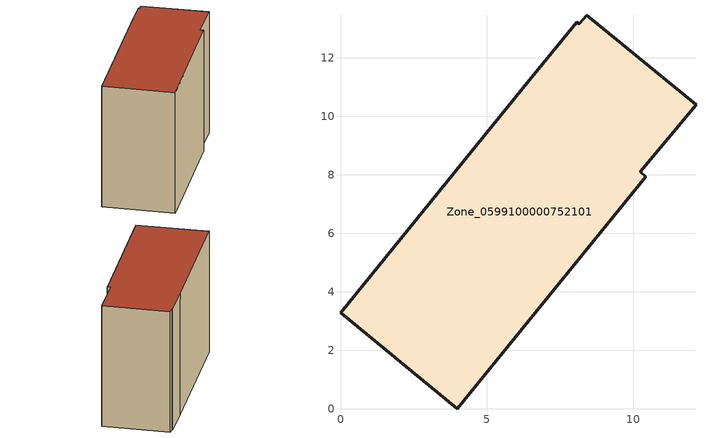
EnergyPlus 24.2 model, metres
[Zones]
Zone_0599100000752101
 floor ground (C_G): 8.08,13.21 8.16,13.15 8.41,13.45 12.15,10.38 10.24,8.09 10.43,7.93 4,0 0,3.27 6.45,11.23 z0
 wall outside (C_F): 8.08,13.21 6.45,11.23 0,3.27 4,0 10.43,7.93 10.24,8.09 12.15,10.38 8.41,13.45 8.16,13.15 8.08,13.21 z0:9.19
 roof outside (C_R): 8.16,13.15 8.08,13.21 6.45,11.23 0,3.27 4,0 10.43,7.93 10.24,8.09 12.15,10.38 8.41,13.45 z9.19
[BUILDING]
Pand.0599100000752101: North Axis=0; Terrain=City; Loads Convergence Tolerance Value=0.04; Temperature Convergence Tolerance Value=0.4; Solar Distribution=FullExterior; Maximum Number of Warmup Days=25; Minimum Number of Warmup Days=1
[Site:Location]
Rotterdam.The.Hague.AP_ZH_NLD Design_Conditions: Latitude=51.96; Longitude=4.45; Time Zone=1; Elevation=-4.5
[SITE:GROUNDTEMPERATURE:BUILDINGSURFACE]
18, 18, 18, 18, 18, 18, 18, 18, 18, 18, 18, 18
[MATERIAL] Thermal Absorptance=0.9; Solar Absorptance=0.7; Visible Absorptance=0.7
Name | Roughness | Thickness | Conductivity | Density | Specific Heat
G.TI.2006-2014 | MediumSmooth | 0.15 | 0.06 | 540 | 1210
F.TI.2006-2014 | Rough | 0.3 | 0.12 | 1920 | 840
R.TI.2006-2014 | MediumRough | 0.2 | 0.08 | 1500 | 1000
[CONSTRUCTION]
C_G: G.TI.2006-2014
C_F: F.TI.2006-2014
C_R: R.TI.2006-2014
[ZONE]
Zone_0599100000752101: Type=1; Multiplier=1; Ceiling Height=Autocalculate; Volume=Autocalculate; Floor Area=autocalculate; Part of Total Floor Area=Yes
[ZONEINFILTRATION:DESIGNFLOWRATE]
Infil_Zone_0599100000752101: Zone or ZoneList or Space or SpaceList=Zone_0599100000752101; Schedule=AlwaysOn; Design Flow Rate Calculation Method=Flow/Area; Flow Rate per Floor Area=0.0015; Constant Term Coefficient=1; Temperature Term Coefficient=0; Velocity Term Coefficient=0; Velocity Squared Term Coefficient=0
[HVACTEMPLATE:ZONE:IDEALLOADSAIRSYSTEM]
Zone_0599100000752101: Maximum Heating Supply Air Temperature=50; Minimum Cooling Supply Air Temperature=13; Maximum Heating Supply Air Humidity Ratio=0.0156; Minimum Cooling Supply Air Humidity Ratio=0.0077; Heating Limit=NoLimit; Cooling Limit=NoLimit; Dehumidification Control Type=ConstantSensibleHeatRatio; Cooling Sensible Heat Ratio=0.7; Dehumidification Setpoint=60; Humidification Control Type=None; Humidification Setpoint=30; Outdoor Air Method=None; Outdoor Air Flow Rate per Person=0.00944; Outdoor Air Flow Rate per Zone Floor Area=0; Outdoor Air Flow Rate per Zone=0; Demand Controlled Ventilation Type=None; Outdoor Air Economizer Type=NoEconomizer; Heat Recovery Type=None; Sensible Heat Recovery Effectiveness=0.7; Latent Heat Recovery Effectiveness=0.65
[ZONECONTROL:THERMOSTAT]
ThermostatControl_Zone_0599100000752101: Zone or ZoneList=Zone_0599100000752101; Control Type Schedule=DualSetpointControlType; Control 1=Thermostat_Zone_0599100000752101; Temperature Difference Between Cutout And Setpoint=0
[THERMOSTATSETPOINT:DUALSETPOINT]
Thermostat_Zone_0599100000752101: Heating Setpoint Temperature Schedule=HeatingSetpoint_Zone_0599100000752101; Cooling Setpoint Temperature Schedule=CoolingSetpoint_Zone_0599100000752101
[SCHEDULE:COMPACT]
HeatingSetpoint_Zone_0599100000752101: Through: 12/31, For: AllDays, Until: 24:00, 21
CoolingSetpoint_Zone_0599100000752101: Through: 12/31, For: AllDays, Until: 24:00, 24
DualSetpointControlType: Through: 12/31, For: AllDays, Until: 24:00, 4
AlwaysOn: Through: 12/31, For: AllDays, Until: 24:00, 1
